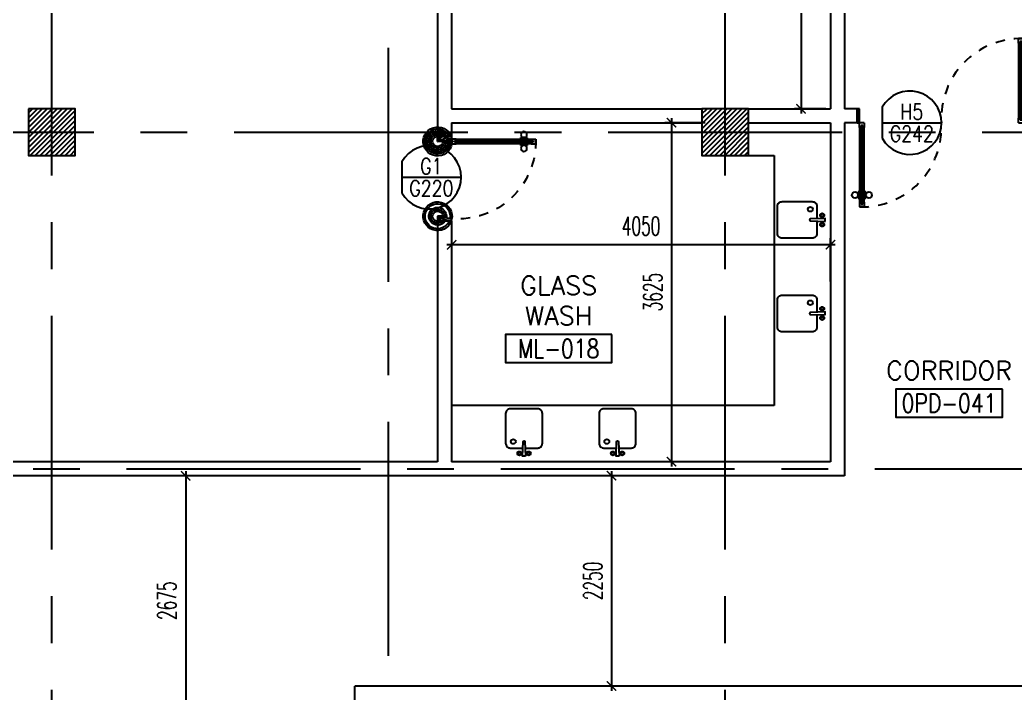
# Model space of a CAD drawing. Extents: x 417819.9 to 417911.9, y 43448 to 43539.2.
# Drawn here: x 417838.32 to 417848.96, y 43482.47 to 43489.67 of the extents above; entities that cross this region are included whole.
import ezdxf
from ezdxf.enums import TextEntityAlignment as Align

# ---------------------------------------------------------------- set-up
doc = ezdxf.new("R2010")
doc.units = 0
doc.header["$MEASUREMENT"] = 0
doc.header["$PDMODE"] = 3
doc.header["$PDSIZE"] = 0.1
doc.linetypes.add('CENTERX2', pattern=[4, 2.5, -0.5, 0.5, -0.5])
doc.linetypes.add('HIDDEN', pattern=[0.375, 0.25, -0.125])
doc.layers.get('0').update_dxf_attribs({"linetype": 'CONTINUOUS'})
doc.layers.get('DEFPOINTS').update_dxf_attribs({"linetype": 'CONTINUOUS'})
for name, color, linetype in [('AXES', 11, 'CENTERX2'), ('COL', 2, 'CONTINUOUS'), ('DIM', 4, 'CONTINUOUS'), ('DOOR', 4, 'CONTINUOUS'), ('DOOR-CR', 2, 'CONTINUOUS'), ('DOOR-NO', 3, 'CONTINUOUS'), ('HAT', 8, 'CONTINUOUS'), ('ME-FIX', 3, 'CONTINUOUS'), ('RM-BOX', 2, 'CONTINUOUS'), ('RM-NAME', 2, 'CONTINUOUS'), ('RM-NO', 2, 'CONTINUOUS'), ('WALL', 2, 'CONTINUOUS')]:
    doc.layers.add(name, color=color, linetype=linetype)
doc.styles.add('ROMANS', font='ROMANS.shx', dxfattribs={"width": 0.6})
doc.dimstyles.new('STANDARD in', dxfattribs={"dimtxt": 0.2, "dimasz": 0.1, "dimexe": 0.07, "dimexo": 0.05, "dimgap": 0.1, "dimtad": 1, "dimdec": 0, "dimlfac": 1000, "dimzin": 0, "dimdsep": 46, "dimtxsty": 'ROMANS', "dimblk": 'ARCHTICK', "dimcen": 0.05, "dimdle": 0.05, "dimclrd": 4, "dimclre": 4, "dimclrt": 2, "dimadec": 0, "dimazin": 0, "dimtfac": 1, "dimtdec": 0, "dimtmove": 2, "dimatfit": 3, "dimfxl": 0, "dimtolj": 1, "dimtzin": 0, "dimarcsym": 0})

# ---------------------------------------------------------------- blocks, each defined once
blk = doc.blocks.new('*X97')
at = {"color": 0}
for p, q in [((31339, 32294), (31806, 32761)), ((31339, 32347), (31753, 32761)), ((31339, 32400), (31700, 32761)), ((31339, 32453), (31647, 32761)), ((31339, 32506), (31594, 32761)), ((31339, 32559), (31541, 32761)), ((31339, 32612), (31488, 32761)), ((31339, 32665), (31435, 32761)), ((31339, 32718), (31382, 32761)), ((31359, 32261), (31839, 32741)), ((31412, 32261), (31839, 32688)), ((31466, 32261), (31839, 32635)), ((31519, 32261), (31839, 32582)), ((31572, 32261), (31839, 32529)), ((31625, 32261), (31839, 32476)), ((31678, 32261), (31839, 32423)), ((31731, 32261), (31839, 32370)), ((31784, 32261), (31839, 32317)), ((31837, 32261), (31839, 32263))]:
    blk.add_line(p, q, dxfattribs=at)
blk = doc.blocks.new('COL50')
at = {"layer": 'COL'}
blk.add_lwpolyline([(-250, 250), (-250, -250), (250, -250), (250, 250)], close=True, dxfattribs=at)
blk = doc.blocks.new('RM1')
at = {"layer": 'RM-BOX'}
blk.add_lwpolyline([(570, -200), (-570, -200), (-570, -500), (570, -500)], close=True, dxfattribs=at)
at = {"layer": 'RM-NAME', "style": 'ROMANS'}
for tag, p in [('ROOMNAME1', (0, 324)), ('ROOMNAME2', (0, 0))]:
    blk.add_attdef(tag, text='', height=200, dxfattribs=at).set_placement(p, align=Align.MIDDLE)
at = {"layer": 'RM-NO', "style": 'ROMANS', "width": 0.8}
blk.add_attdef('ROOMNO', text='', height=200, dxfattribs=at).set_placement((0, -350), align=Align.MIDDLE)
blk = doc.blocks.new('DOOR90')
at = {"layer": 'DOOR', "color": 7, "linetype": 'ByBlock'}
for p, q in [((-150, 0), (0, 0)), ((-150, 0), (-150, -25)), ((0, -50), (-114, 0)), ((0, -50), (-40, 0)), ((0, -50), (0, 0)), ((-1000, -25), (-1050, -25)), ((-1050, -75), (-1050, -25)), ((-1050, -25), (-1050, -75)), ((-1000, -75), (-1050, -75)), ((-1000, -42), (-1020, -42)), ((-1020, -42), (-1020, -58)), ((-1000, -58), (-1020, -58)), ((-1000, -25), (-1000, -42)), ((-1000, -58), (-1000, -75)), ((-878, -18), (-968, -18)), ((-968, -25), (-968, -18)), ((-968, -75), (-968, -82)), ((-878, -82), (-968, -82)), ((-955, -9), (-890, -9)), ((-955, -18), (-955, -9)), ((-955, -18), (-890, -18)), ((-955, -82), (-890, -82)), ((-955, -82), (-955, -91)), ((-955, -91), (-890, -91)), ((-890, -18), (-890, -9)), ((-890, -82), (-890, -91)), ((-878, -25), (-878, -18)), ((-878, -75), (-878, -82)), ((-200, -25), (-150, -25)), ((-200, -42), (-200, -25)), ((-180, -42), (-200, -42)), ((-200, -58), (-180, -58)), ((-200, -75), (-200, -58)), ((-150, -75), (-200, -75)), ((-180, -58), (-180, -42)), ((-150, -25), (-100, -25)), ((-150, -75), (-150, -25)), ((-100, -25), (-100, -50)), ((0, -50), (-100, -37)), ((-100, -50), (0, -50)), ((0, -850), (-114, -900)), ((-100, -875), (-100, -850)), ((0, -850), (-100, -863)), ((-100, -850), (0, -850)), ((0, -850), (-40, -900)), ((0, -850), (0, -900)), ((-150, -875), (-100, -875)), ((-150, -900), (-150, -875)), ((-150, -900), (0, -900)), ((0, -900), (-150, -900))]:
    blk.add_line(p, q, dxfattribs=at)
at = {"layer": 'DOOR', "linetype": 'ByBlock'}
for p, q in [((-200, -25), (-1000, -25)), ((-200, -42), (-1000, -42)), ((-200, -58), (-1000, -58)), ((-1000, -75), (-200, -75))]:
    blk.add_line(p, q, dxfattribs=at)
at = {"layer": 'DOOR', "color": 7, "linetype": 'ByBlock'}
for centre in [(-923, 24), (-923, -124)]:
    blk.add_circle(centre, 32.4, dxfattribs=at)
for centre, radius, start, end in [((0, -50), 154, 161.1053, 166.2858), ((0, -50), 94.4, 148.0182, 180), ((0, -50), 134, 158.1598, 169.28), ((0, -50), 114, 154.0838, 167.3774), ((0, -50), 74.4, 137.7764, 180), ((0, -50), 54.4, 113.2074, 180), ((0, -50), 34.4, 90, 180), ((0, -50), 14.4, 90, 180), ((0, -850), 94.4, 180, 211.9818), ((0, -850), 74.4, 180, 222.2236), ((0, -850), 54.4, 180, 246.7926), ((0, -850), 34.4, 180, 270), ((0, -850), 14.4, 180, 270), ((0, -850), 154, 193.7142, 198.8947), ((0, -850), 134, 190.72, 201.8402)]:
    blk.add_arc(centre, radius, start, end, dxfattribs=at)
at = {"layer": 'DOOR', "linetype": 'HIDDEN', "ltscale": 0.5}
blk.add_arc((-222, -50), 828, 178.2701, 275.003, dxfattribs=at)
blk = doc.blocks.new('DD1')
at = {"layer": 'DOOR-CR'}
blk.add_line((-316, 0), (316, 0), dxfattribs=at)
blk.add_lwpolyline([(-316, -166, 3.820224), (-316, 166)], format="xyb", close=True, dxfattribs=at)
at = {"layer": 'DOOR-NO', "color": 255, "style": 'ROMANS'}
for tag, width, p in [('G', 0.8, (-22, 156)), ('0000', 0.7, (-22, -136))]:
    blk.add_attdef(tag, text='', height=196, dxfattribs=dict(at, width=width)).set_placement(p, align=Align.MIDDLE)
blk = doc.blocks.new('*X96')
at = {"color": 0}
for p, q in [((38539, 32281), (39019, 32761)), ((38539, 32334), (38966, 32761)), ((38539, 32387), (38913, 32761)), ((38539, 32440), (38860, 32761)), ((38539, 32493), (38807, 32761)), ((38539, 32546), (38754, 32761)), ((38539, 32600), (38701, 32761)), ((38539, 32653), (38648, 32761)), ((38539, 32706), (38595, 32761)), ((38539, 32759), (38542, 32761)), ((38572, 32261), (39039, 32728)), ((38625, 32261), (39039, 32675)), ((38678, 32261), (39039, 32622)), ((38731, 32261), (39039, 32569)), ((38784, 32261), (39039, 32516)), ((38837, 32261), (39039, 32463)), ((38890, 32261), (39039, 32410)), ((38943, 32261), (39039, 32357)), ((38996, 32261), (39039, 32304))]:
    blk.add_line(p, q, dxfattribs=at)
blk = doc.blocks.new('_ARCHTICK')
at = {"color": 0, "linetype": 'ByBlock', "const_width": 0.15}
blk.add_lwpolyline([(-0.5, -0.5), (0.5, 0.5)], dxfattribs=at)
blk = doc.blocks.new('*D315')
at = {"layer": 'DEFPOINTS', "color": 0}
for p in [(417846.982, 43494.324), (417846.667, 43488.724), (417846.982, 43488.724)]:
    blk.add_point(p, dxfattribs=at)
at = {"layer": 'DIM', "color": 4, "lineweight": -2}
for p, q in [((417846.667, 43494.374), (417846.667, 43488.674)), ((417846.932, 43494.324), (417846.597, 43494.324)), ((417846.932, 43488.724), (417846.597, 43488.724))]:
    blk.add_line(p, q, dxfattribs=at)
at = {"layer": 'DIM', "color": 4, "lineweight": -2, "xscale": 0.1, "yscale": 0.1, "zscale": 0.1}
for p, rotation in [((417846.667, 43494.324), 90), ((417846.667, 43488.724), 270)]:
    blk.add_blockref('_ARCHTICK', p, dxfattribs=dict(at, rotation=rotation))
at = {"layer": 'DIM', "color": 2, "insert": (417846.467, 43491.524), "char_height": 0.2, "attachment_point": 5, "rotation": 90, "style": 'ROMANS'}
blk.add_mtext('\\A1;5600', dxfattribs=at)
blk = doc.blocks.new('*D316')
at = {"layer": 'DEFPOINTS', "color": 0}
for p in [(417845.693, 43488.574), (417845.282, 43484.949), (417845.693, 43484.949)]:
    blk.add_point(p, dxfattribs=at)
at = {"layer": 'DIM', "color": 4, "lineweight": -2}
for p, q in [((417845.282, 43488.624), (417845.282, 43484.899)), ((417845.643, 43488.574), (417845.212, 43488.574)), ((417845.643, 43484.949), (417845.212, 43484.949))]:
    blk.add_line(p, q, dxfattribs=at)
at = {"layer": 'DIM', "color": 4, "lineweight": -2, "xscale": 0.1, "yscale": 0.1, "zscale": 0.1}
for p, rotation in [((417845.282, 43488.574), 90), ((417845.282, 43484.949), 270)]:
    blk.add_blockref('_ARCHTICK', p, dxfattribs=dict(at, rotation=rotation))
at = {"layer": 'DIM', "color": 2, "insert": (417845.082, 43486.762), "char_height": 0.2, "attachment_point": 5, "rotation": 90, "style": 'ROMANS'}
blk.add_mtext('\\A1;3625', dxfattribs=at)
blk = doc.blocks.new('*D317')
at = {"layer": 'DEFPOINTS', "color": 0}
for p in [(417842.932, 43487.269), (417842.932, 43486.827), (417846.982, 43486.827)]:
    blk.add_point(p, dxfattribs=at)
at = {"layer": 'DIM', "color": 4, "lineweight": -2}
for p, q in [((417842.932, 43486.877), (417842.932, 43487.339)), ((417846.982, 43486.877), (417846.982, 43487.339)), ((417847.032, 43487.269), (417842.882, 43487.269))]:
    blk.add_line(p, q, dxfattribs=at)
at = {"layer": 'DIM', "color": 4, "lineweight": -2, "xscale": 0.1, "yscale": 0.1, "zscale": 0.1, "rotation": 180}
blk.add_blockref('_ARCHTICK', (417842.932, 43487.269), dxfattribs=at)
at = {"layer": 'DIM', "color": 4, "lineweight": -2, "xscale": 0.1, "yscale": 0.1, "zscale": 0.1}
blk.add_blockref('_ARCHTICK', (417846.982, 43487.269), dxfattribs=at)
at = {"layer": 'DIM', "color": 2, "insert": (417844.957, 43487.469), "char_height": 0.2, "attachment_point": 5, "style": 'ROMANS'}
blk.add_mtext('\\A1;4050', dxfattribs=at)
blk = doc.blocks.new('fe-door')
at = {"layer": 'DOOR', "color": 0, "linetype": 'ByBlock'}
for p, q in [((-900, 1775), (-900, 1725)), ((-900, 1725), (-900, 1775)), ((-850, 1775), (-900, 1775)), ((-850, 1725), (-900, 1725)), ((-870, 1758), (-870, 1742)), ((-850, 1758), (-870, 1758)), ((-850, 1742), (-870, 1742)), ((-850, 1775), (-850, 1758)), ((-850, 1742), (-850, 1725)), ((-818, 1775), (-818, 1782)), ((-728, 1782), (-818, 1782)), ((-818, 1725), (-818, 1718)), ((-728, 1718), (-818, 1718)), ((-805, 1782), (-805, 1791)), ((-805, 1791), (-740, 1791)), ((-805, 1782), (-740, 1782)), ((-805, 1718), (-805, 1709)), ((-805, 1718), (-740, 1718)), ((-805, 1709), (-740, 1709)), ((-740, 1782), (-740, 1791)), ((-740, 1718), (-740, 1709)), ((-728, 1775), (-728, 1782)), ((-728, 1725), (-728, 1718)), ((-50, 1758), (-50, 1775)), ((-50, 1775), (0, 1775)), ((-30, 1758), (-50, 1758)), ((-50, 1725), (-50, 1742)), ((-50, 1742), (-30, 1742)), ((0, 1725), (-50, 1725)), ((-30, 1742), (-30, 1758)), ((150, 1800), (0, 1800)), ((0, 1800), (0, 1775)), ((0, 1725), (0, 1775)), ((0, 1775), (150, 1775)), ((150, 1775), (150, 1800)), ((0, 75), (0, 25)), ((0, 75), (50, 75)), ((0, 0), (0, 25)), ((0, 25), (50, 25)), ((150, 25), (0, 25)), ((0, 0), (150, 0)), ((30, 58), (30, 42)), ((50, 58), (30, 58)), ((30, 42), (50, 42)), ((50, 75), (50, 58)), ((50, 42), (50, 25)), ((150, 25), (150, 0)), ((850, 58), (850, 75)), ((850, 75), (900, 75)), ((850, 58), (870, 58)), ((850, 25), (850, 42)), ((850, 42), (870, 42)), ((850, 25), (900, 25)), ((870, 42), (870, 58)), ((900, 25), (900, 75)), ((900, 75), (900, 25))]:
    blk.add_line(p, q, dxfattribs=at)
at = {"layer": 'DOOR', "linetype": 'ByBlock'}
for p, q in [((-50, 1775), (-850, 1775)), ((-50, 1758), (-850, 1758)), ((-50, 1742), (-850, 1742)), ((-850, 1725), (-50, 1725)), ((850, 75), (50, 75)), ((50, 58), (850, 58)), ((50, 42), (850, 42)), ((50, 25), (850, 25))]:
    blk.add_line(p, q, dxfattribs=at)
at = {"layer": 'DOOR', "color": 0, "linetype": 'ByBlock'}
for centre in [(-773, 1824), (-773, 1676)]:
    blk.add_circle(centre, 32.4, dxfattribs=at)
at = {"layer": 'DOOR', "linetype": 'HIDDEN', "ltscale": 0.5}
for centre, start, end in [((-49, 1750), 178.3174, 273.2965), ((49, 50), 358.3174, 93.2965)]:
    blk.add_arc(centre, 851, start, end, dxfattribs=at)
at = {"layer": 'WALL'}
for p, q in [((0, 1800), (150, 1800)), ((0, 0), (150, 0))]:
    blk.add_line(p, q, dxfattribs=at)
at = {"layer": 'WALL', "linetype": 'ByBlock'}
blk.add_line((0, 1800), (150, 1800), dxfattribs=at)
blk = doc.blocks.new('*D713')
at = {"layer": 'DEFPOINTS', "color": 0}
for p in [(417840.356, 43484.799), (417840.088, 43482.124), (417840.356, 43482.124)]:
    blk.add_point(p, dxfattribs=at)
at = {"layer": 'DIM', "color": 4, "lineweight": -2}
for p, q in [((417840.306, 43484.799), (417840.018, 43484.799)), ((417840.088, 43484.849), (417840.088, 43482.074)), ((417840.306, 43482.124), (417840.018, 43482.124))]:
    blk.add_line(p, q, dxfattribs=at)
at = {"layer": 'DIM', "color": 4, "lineweight": -2, "xscale": 0.1, "yscale": 0.1, "zscale": 0.1}
for p, rotation in [((417840.088, 43484.799), 90), ((417840.088, 43482.124), 270)]:
    blk.add_blockref('_ARCHTICK', p, dxfattribs=dict(at, rotation=rotation))
at = {"layer": 'DIM', "color": 2, "insert": (417839.888, 43483.462), "char_height": 0.2, "attachment_point": 5, "rotation": 90, "style": 'ROMANS'}
blk.add_mtext('\\A1;2675', dxfattribs=at)
blk = doc.blocks.new('*D714')
at = {"layer": 'DEFPOINTS', "color": 0}
for p in [(417844.909, 43484.799), (417844.641, 43482.549), (417844.909, 43482.549)]:
    blk.add_point(p, dxfattribs=at)
at = {"layer": 'DIM', "color": 4, "lineweight": -2}
for p, q in [((417844.859, 43484.799), (417844.571, 43484.799)), ((417844.641, 43484.849), (417844.641, 43482.499)), ((417844.859, 43482.549), (417844.571, 43482.549))]:
    blk.add_line(p, q, dxfattribs=at)
at = {"layer": 'DIM', "color": 4, "lineweight": -2, "xscale": 0.1, "yscale": 0.1, "zscale": 0.1}
for p, rotation in [((417844.641, 43484.799), 90), ((417844.641, 43482.549), 270)]:
    blk.add_blockref('_ARCHTICK', p, dxfattribs=dict(at, rotation=rotation))
at = {"layer": 'DIM', "color": 2, "insert": (417844.441, 43483.674), "char_height": 0.2, "attachment_point": 5, "rotation": 90, "style": 'ROMANS'}
blk.add_mtext('\\A1;2250', dxfattribs=at)

msp = doc.modelspace()

# ---------------------------------------------------------------- linework, layer by layer
at = {"layer": 'AXES'}
for p, q in [((417838.6566, 43460.01), (417838.6566, 43538.4875)), ((417845.8566, 43460.01), (417845.8566, 43538.4875)), ((417842.2566, 43466.8743), (417842.2566, 43525.6943)), ((417820.6052, 43488.4743), (417889.6966, 43488.4743)), ((417831.4566, 43484.8743), (417889.6966, 43484.8743))]:
    msp.add_line(p, q, dxfattribs=at)
at = {"layer": 'ME-FIX'}
for p, q in [((417846.1066, 43488.2243), (417846.3816, 43488.2243)), ((417846.3816, 43488.2243), (417846.3816, 43485.5493)), ((417846.3816, 43485.5493), (417842.9316, 43485.5493))]:
    msp.add_line(p, q, dxfattribs=at)
for points in [[(417846.836, 43487.5223), (417846.836, 43487.3884, -0.4142136), (417846.7861, 43487.3386), (417846.465, 43487.3386, -0.4142136), (417846.4151, 43487.3884), (417846.4151, 43487.6813, -0.4142136), (417846.465, 43487.7312), (417846.7861, 43487.7312, -0.4142136), (417846.836, 43487.6813), (417846.836, 43487.5475)], [(417846.836, 43486.5223), (417846.836, 43486.3884, -0.4142136), (417846.7861, 43486.3386), (417846.465, 43486.3386, -0.4142136), (417846.4151, 43486.3884), (417846.4151, 43486.6813, -0.4142136), (417846.465, 43486.7312), (417846.7861, 43486.7312, -0.4142136), (417846.836, 43486.6813), (417846.836, 43486.5475)], [(417843.718, 43485.095), (417843.8519, 43485.095, 0.4142136), (417843.9018, 43485.1448), (417843.9018, 43485.4659, 0.4142136), (417843.8519, 43485.5158), (417843.559, 43485.5158, 0.4142136), (417843.5091, 43485.4659), (417843.5091, 43485.1448, 0.4142136), (417843.559, 43485.095), (417843.6928, 43485.095)], [(417844.718, 43485.095), (417844.8519, 43485.095, 0.4142136), (417844.9018, 43485.1448), (417844.9018, 43485.4659, 0.4142136), (417844.8519, 43485.5158), (417844.559, 43485.5158, 0.4142136), (417844.5091, 43485.4659), (417844.5091, 43485.1448, 0.4142136), (417844.559, 43485.095), (417844.6928, 43485.095)]]:
    msp.add_lwpolyline(points, format="xyb", dxfattribs=at)
for points in [[(417846.9242, 43487.5189), (417846.9242, 43487.5509), (417846.7689, 43487.5449, 1), (417846.7689, 43487.5249)], [(417846.9242, 43486.5189), (417846.9242, 43486.5509), (417846.7689, 43486.5449, 1), (417846.7689, 43486.5249)], [(417843.7215, 43485.0068), (417843.6894, 43485.0068), (417843.6955, 43485.162, -1), (417843.7154, 43485.162)], [(417844.7215, 43485.0068), (417844.6894, 43485.0068), (417844.6955, 43485.162, -1), (417844.7154, 43485.162)]]:
    msp.add_lwpolyline(points, format="xyb", close=True, dxfattribs=at)
for centre, radius in [((417846.7665, 43487.6493), 0.0255), ((417846.8931, 43487.5846), 0.0217), ((417846.8931, 43487.5846), 0.014), ((417846.8931, 43487.4851), 0.0217), ((417846.8931, 43487.4851), 0.014), ((417846.7665, 43486.6493), 0.0255), ((417846.8931, 43486.5846), 0.0217), ((417846.8931, 43486.5846), 0.014), ((417846.8931, 43486.4851), 0.0217), ((417846.8931, 43486.4851), 0.014), ((417843.591, 43485.1644), 0.0255), ((417844.591, 43485.1644), 0.0255), ((417843.6557, 43485.0379), 0.0217), ((417843.6557, 43485.0379), 0.014), ((417843.7552, 43485.0379), 0.0217), ((417843.7552, 43485.0379), 0.014), ((417844.6557, 43485.0379), 0.0217), ((417844.6557, 43485.0379), 0.014), ((417844.7552, 43485.0379), 0.0217), ((417844.7552, 43485.0379), 0.014)]:
    msp.add_circle(centre, radius, dxfattribs=at)
at = {"layer": 'WALL'}
for p, q in [((417847.1316, 43494.4743), (417847.1316, 43488.7243)), ((417846.9816, 43494.3243), (417846.9816, 43488.7243)), ((417842.7816, 43490.7905), (417842.7816, 43488.4243)), ((417842.9316, 43490.7905), (417842.9316, 43488.7243)), ((417842.9316, 43488.7243), (417845.6066, 43488.7243)), ((417846.1066, 43488.7243), (417846.9816, 43488.7243)), ((417847.2683, 43488.7243), (417847.1316, 43488.7243)), ((417847.2683, 43488.5743), (417847.2683, 43488.7243)), ((417842.9316, 43488.5743), (417845.6066, 43488.5743)), ((417842.9316, 43488.5743), (417842.9316, 43488.4243)), ((417846.1066, 43488.5743), (417846.9816, 43488.5743)), ((417846.9816, 43488.5743), (417846.9816, 43484.9493)), ((417847.2683, 43488.5743), (417847.1316, 43488.5743)), ((417847.1316, 43488.5743), (417847.1316, 43484.7993)), ((417842.9316, 43488.4243), (417842.7816, 43488.4243)), ((417842.9316, 43487.5243), (417842.7816, 43487.5243)), ((417842.7816, 43487.5243), (417842.7816, 43484.9493)), ((417842.9316, 43487.5243), (417842.9316, 43484.9493)), ((417842.7816, 43484.9493), (417831.7066, 43484.9493)), ((417846.9816, 43484.9493), (417842.9316, 43484.9493)), ((417847.1316, 43484.7993), (417835.1316, 43484.7993)), ((417850.4066, 43482.5493), (417841.8966, 43482.5493)), ((417841.8966, 43481.4868), (417841.8966, 43482.5493))]:
    msp.add_line(p, q, dxfattribs=at)

# ---------------------------------------------------------------- block references
at = {"layer": 'COL', "xscale": 0.001000000047497451, "yscale": 0.0009999999892897904, "zscale": 0.001}
for p in [(417838.6566, 43488.4743), (417845.8566, 43488.4743)]:
    msp.add_blockref('COL50', p, dxfattribs=at)
at = {"layer": 'DIM', "xscale": 0.001000000047497451, "yscale": 0.0009999999892897904, "zscale": 0.001, "rotation": 90}
msp.add_blockref('fe-door', (417849.0683, 43488.5743), dxfattribs=at)
at = {"layer": 'DOOR', "color": 0, "xscale": -0.001000000047497451, "yscale": 0.0009999999892897904, "zscale": 0.001}
msp.add_blockref('DOOR90', (417842.7816, 43488.4243), dxfattribs=at)
at = {"layer": 'DOOR-NO'}
ref = msp.add_blockref('DD1', (417847.8519, 43488.5743), dxfattribs=dict(at, xscale=0.001000000047497451, yscale=0.0009999999892897904, zscale=0.001))
ref.add_attrib('G', 'H5', dxfattribs={"height": 0.17, "style": 'ROMANS', "width": 0.8}).set_placement((417847.8519, 43488.6923), align=Align.MIDDLE)
ref.add_attrib('000', 'G242', dxfattribs={"height": 0.17, "style": 'ROMANS', "width": 0.8}).set_placement((417847.8519, 43488.4565), align=Align.MIDDLE)
ref = msp.add_blockref('DD1', (417842.7148, 43487.9908), dxfattribs=dict(at, xscale=0.001000000047497451, yscale=0.0009999999892897904, zscale=0.001))
ref.add_attrib('G', 'G1', dxfattribs={"height": 0.17, "style": 'ROMANS', "width": 0.8}).set_placement((417842.7148, 43488.1088), align=Align.MIDDLE)
ref.add_attrib('000', 'G220', dxfattribs={"height": 0.17, "style": 'ROMANS', "width": 0.8}).set_placement((417842.7148, 43487.873), align=Align.MIDDLE)
at = {"layer": 'HAT', "xscale": 0.001000000047497451, "yscale": 0.0009999999892897904, "zscale": 0.001}
for name in ['*X97', '*X96']:
    msp.add_blockref(name, (417807.0674, 43455.9633), dxfattribs=at)
msp.add_blockref('RM1', (417844.0761, 43486.5093), dxfattribs=at).add_auto_attribs({'ROOMNO': 'ML-018', 'ROOMNAME2': 'WASH', 'ROOMNAME1': 'GLASS'})
at = {"layer": 'WALL', "xscale": 0.001000000047497451, "yscale": 0.0009999999892897904, "zscale": 0.001}
msp.add_blockref('RM1', (417848.2496, 43485.9249), dxfattribs=at).add_auto_attribs({'ROOMNO': '0PD-041', 'ROOMNAME2': 'CORRIDOR'})

# ---------------------------------------------------------------- dimensions: what is measured, and where the dimension line sits
at = {"layer": 'DIM'}
for base, p1, p2, picture, middle in [((417846.6671, 43488.7243), (417846.9816, 43494.3243), (417846.9816, 43488.7243), '*D315', (417846.4671, 43491.5243)), ((417845.2824, 43484.9493), (417845.6925, 43488.5743), (417845.6925, 43484.9493), '*D316', (417845.0824, 43486.7618)), ((417840.088, 43482.1242), (417840.3564, 43484.7993), (417840.3564, 43482.1242), '*D713', (417839.888, 43483.4618)), ((417844.6409, 43482.5493), (417844.9093, 43484.7993), (417844.9093, 43482.5493), '*D714', (417844.4409, 43483.6743))]:
    dim = msp.add_linear_dim(base=base, p1=p1, p2=p2, angle=90, dimstyle='STANDARD in', dxfattribs=at)
    dim.commit()
    dim.dimension.update_dxf_attribs({"geometry": picture, "text_midpoint": middle})
dim = msp.add_linear_dim(base=(417842.9316, 43487.2695), p1=(417846.9816, 43486.8267), p2=(417842.9316, 43486.8267), dimstyle='STANDARD in', dxfattribs=at)
dim.commit()
dim.dimension.update_dxf_attribs({"geometry": '*D317', "text_midpoint": (417844.9566, 43487.4695)})

doc.saveas('drawing.dxf')
